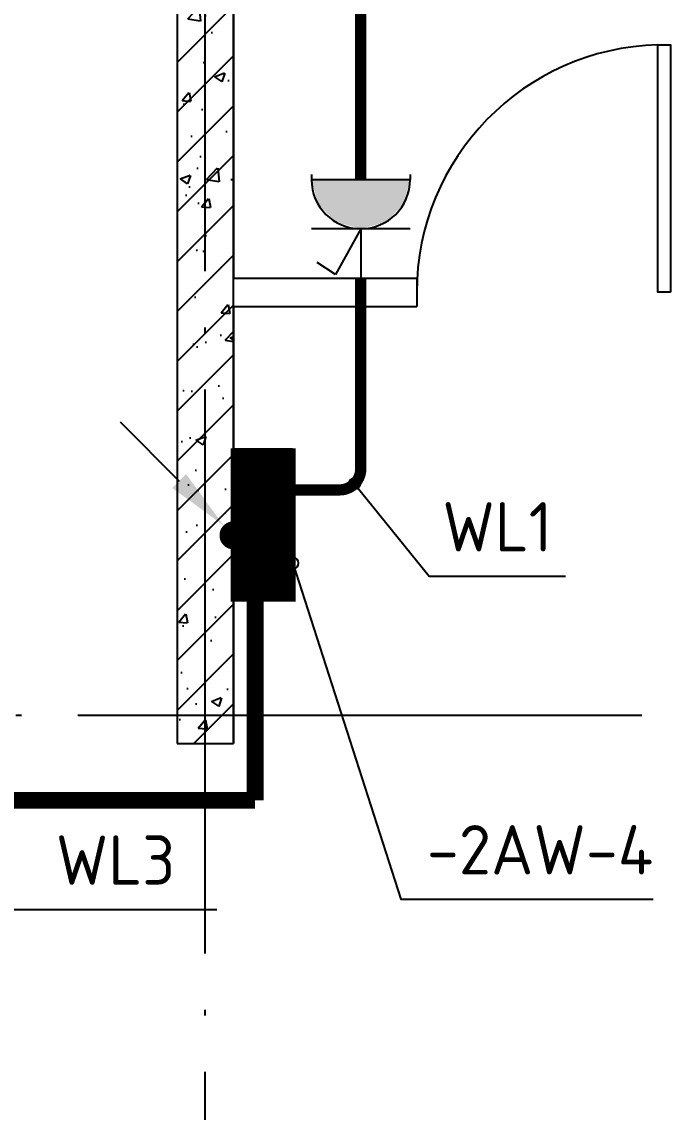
# Model space of a CAD drawing. Extents: x 1129508 to 1196731, y 2982646 to 3009272.
# Drawn here: x 1165518 to 1167796, y 2994105 to 2997972 of the extents above; entities that cross this region are included whole.
import ezdxf
from ezdxf.enums import TextEntityAlignment as Align

# ---------------------------------------------------------------- set-up
doc = ezdxf.new("R2010")
doc.units = 0
doc.header["$LTSCALE"] = 1000
doc.linetypes.add('DOTE', pattern=[2.42, 2, -0.2, 0.02, -0.2])
for name, color, linetype in [('COLUMN', 2, 'Continuous'), ('DIM-照明', 7, 'Continuous'), ('DIM-箱柜', 7, 'Continuous'), ('DOTE', 8, 'DOTE'), ('EQUIP-插座', 3, 'Continuous'), ('EQUIP-箱柜', 3, 'Continuous'), ('LWIRE', 4, 'Continuous'), ('PUB_HATCH', 8, 'Continuous'), ('WALL', 2, 'Continuous'), ('WINDOW', 4, 'Continuous'), ('WIRE-照明', 1, 'Continuous')]:
    doc.layers.add(name, color=color, linetype=linetype)
doc.styles.add('_TEL_DIM', font='SIMPLEX', dxfattribs={"width": 0.8, "height": 3.5, "bigfont": 'HZTXT'})
doc.styles.add('CADReader_TextStyle', font='tssdeng.shx', dxfattribs={"height": 0.2, "bigfont": 'gbcbig.shx'})
doc.styles.get("Standard").update_dxf_attribs({"font": 'simplex.shx', "bigfont": 'gbcbig.shx'})

# ---------------------------------------------------------------- blocks, each defined once
blk = doc.blocks.new('21325465')
at = {"layer": 'DOTE'}
for p, q in [((6306113.1, 288052.6), (6306113.1, 305078.5)), ((6274200.9, 296157.8), (6331824.5, 296157.8))]:
    blk.add_line(p, q, dxfattribs=at)
blk = doc.blocks.new('SIPIN1-1-1')
at = {"layer": 'PUB_HATCH'}
h = blk.add_hatch(dxfattribs=at)
h.set_pattern_fill('钢筋混凝土', color=256, scale=50, style=0, pattern_type=2)
h.set_pattern_definition([(45, (0, 0), (-88.3883476, 88.3883476), []), (50, (0, 0), (358.63009, -31.376067), [37.5, -412.5]), (355, (0, 0), (-69.375667, 376.096067), [30, -330]), (100.4514, (29.9, -2.6), (289.25469, 344.71977), [31.870095, -350.571056]), (46.1842, (0, 100), (533.620524, -82.75951), [56.25, -618.75]), (96.6356, (44.47, 93.1), (467.33135, 487.05894), [47.80514, -525.8565]), (351.1842, (0, 100), (467.33097, 487.0593), [45, -495]), (21, (50, 75), (298.453526, -201.309445), [37.5, -412.5]), (326, (50, 75), (121.657666, 362.57502), [30, -330]), (71.4514, (74.87, 58.22), (420.111314, 161.26525), [31.870095, -350.571056]), (37.5, (0, 0), (6.0799277, 166.446927), [0, -326, 0, -335, 0, -331.25]), (7.5, (0, 0), (131.534769, 197.205856), [0, -191, 0, -318.5, 0, -126.25]), (-32.5, (-111.5, 0), (266.911218, -11.277436), [0, -125, 0, -390, 0, -517.5]), (-42.5, (-161.5, 0), (291.593085, 50.052491), [0, -162.5, 0, -259, 0, -367.5])])
h.paths.add_polyline_path([(-264822.7, 2633336.1), (-264272.7, 2633336.1), (-264272.7, 2629986.1), (-264072.7, 2629986.1), (-264072.7, 2634536.1), (-262822.7, 2634536.1), (-262822.7, 2634786.1), (-264322.7, 2634786.1), (-264322.7, 2633586.1), (-264822.7, 2633586.1)], flags=0)
at = {"layer": 'COLUMN'}
for points in [[(-264072.7, 2629986.1), (-264072.7, 2634536.1)], [(-264272.7, 2633336.1), (-264272.7, 2629986.1)], [(-264272.7, 2629986.1), (-264072.7, 2629986.1)]]:
    blk.add_lwpolyline(points, dxfattribs=at)
at = {"layer": 'WALL'}
for points in [[(-264072.6, 2633336.1), (-264072.7, 2631636.1)], [(-264072.7, 2631636.1), (-264072.7, 2631636.1)], [(-264072.7, 2631536.1), (-264072.7, 2629986.1)], [(-264072.7, 2629986.1), (-264072.7, 2629986.1)]]:
    blk.add_lwpolyline(points, dxfattribs=at)
at = {"layer": 'WALL', "color": 30}
for points in [[(-264072.7, 2631636.1), (-263422.7, 2631636.1)], [(-263422.7, 2631636.1), (-263422.7, 2631536.1)], [(-264072.7, 2631536.1), (-263422.7, 2631536.1)]]:
    blk.add_lwpolyline(points, dxfattribs=at)
at = {"layer": 'WINDOW', "linetype": 'Continuous'}
blk.add_lwpolyline([(-262522.7, 2631586.1), (-262567.7, 2631586.1), (-262567.7, 2632463.6), (-262522.7, 2632463.6), (-262522.7, 2631586.1)], dxfattribs=at)
blk.add_arc((-262545.2, 2631586.1), 877.5, 91.4693, 180, dxfattribs=at)
at = {"layer": 'DOTE'}
blk.add_blockref('21325465', (-6570285.7, 2333928.3), dxfattribs=at)
blk = doc.blocks.new('$equip_U$00000132(PC-202208021735)')
for p, q in [((-0.5, 1.05), (-0.5, 1)), ((-0.5, 1), (0.5, 1)), ((0.5, 1.05), (0.5, 1)), ((0.5, 0.5), (-0.5, 0.5)), ((0, 0.5), (-0.255, 0.037)), ((0, 0.5), (0, 0)), ((-0.255, 0.037), (-0.441, 0.158))]:
    blk.add_line(p, q)
blk.add_arc((0, 1), 0.5, 180, 0)
for points in [[(0.433, 0.75), (-0.433, 0.75), (0.5, 1), (-0.5, 1)], [(0.25, 0.567), (-0.25, 0.567), (0.433, 0.75), (-0.433, 0.75)], [(0, 0.5), (0, 0.5), (0.25, 0.567), (-0.25, 0.567)]]:
    blk.add_solid(points)
at = {"color": 7, "style": '_TEL_DIM', "flags": 1}
for tag in ['A', 'REMARK']:
    blk.add_attdef(tag, text='', height=0.0000286, dxfattribs=at).set_placement((0, 0), align=Align.MIDDLE_CENTER)
blk = doc.blocks.new('*X6')
at = {"color": 0}
for p, q in [((-250, 32.8), (-82.8, 200)), ((-250, 68.2), (-118.2, 200)), ((-250, 103.6), (-153.6, 200)), ((-250, 138.9), (-188.9, 200)), ((-250, 174.3), (-224.3, 200)), ((-247.5, 0), (-47.5, 200)), ((-212.1, 0), (-12.1, 200)), ((-176.8, 0), (23.2, 200)), ((-141.4, 0), (58.6, 200)), ((-106.1, 0), (93.9, 200)), ((-70.7, 0), (129.3, 200)), ((-35.4, 0), (164.6, 200)), ((0, 0), (200, 200)), ((35.4, 0), (235.4, 200)), ((70.7, 0), (250, 179.3)), ((106.1, 0), (250, 143.9)), ((141.4, 0), (250, 108.6)), ((176.8, 0), (250, 73.2)), ((212.1, 0), (250, 37.9)), ((247.5, 0), (250, 2.5))]:
    blk.add_line(p, q, dxfattribs=at)
blk = doc.blocks.new('$equip$00002943')
for p, q in [((-0.75, 0.6), (-0.75, 0)), ((0.75, 0.6), (-0.75, 0.6)), ((0.75, 0), (0.75, 0.6)), ((-0.75, 0), (0.75, 0))]:
    blk.add_line(p, q)
for points, const_width in [([(-0.75, 0.3), (0.75, 0.3)], 0.6), ([(-0.75, 0.6), (-0.75, 0), (0.75, 0), (0.75, 0.6), (-0.75, 0.6), (-0.75, 0)], 0.0571)]:
    blk.add_lwpolyline(points, dxfattribs=dict(const_width=const_width))
for p in [(0, 0.6), (-0.75, 0.3), (0.75, 0.3), (0, 0)]:
    blk.add_point(p)
at = {"xscale": 0.00300000000061118, "yscale": 0.00300000000061118, "zscale": 0.00300000000061118}
blk.add_blockref('*X6', (0, 0), dxfattribs=at)
at = {"color": 7, "style": '_TEL_DIM', "flags": 1}
for tag in ['A', 'REMARK']:
    blk.add_attdef(tag, text='', height=0.00002, dxfattribs=at).set_placement((0, 0), align=Align.MIDDLE_CENTER)
blk = doc.blocks.new('$TelecSys$00000078')
for p, q in [((1.15, 1.15), (0.55, 0.55)), ((0.104, 0.104), (0.104, 0.104)), ((-0.104, -0.104), (-0.104, -0.104))]:
    blk.add_line(p, q)
at = {"const_width": 0.142}
blk.add_lwpolyline([(-0.071, 0, 1), (0.071, 0, 1)], format="xyb", close=True, dxfattribs=at)
blk.add_solid([(0.62, 0.48), (0.48, 0.62), (0.1, 0.1)])
at = {"width": 0.8, "flags": 9}
blk.add_attdef('A', (0, 0), '', height=0.00002, dxfattribs=at)

msp = doc.modelspace()

# ---------------------------------------------------------------- linework, layer by layer
at = {"layer": 'DIM-照明', "linetype": 'Continuous'}
for points in [[(1166697.9, 2996334.3), (1166962, 2996006.5), (1167446.2, 2996006.5)], [(1165130.9, 2995211.3), (1165490.5, 2994824.5), (1166209.8, 2994824.5)]]:
    msp.add_lwpolyline(points, dxfattribs=at)
msp.add_circle((1166697.9, 2996334.3), 20, dxfattribs=at)
at = {"layer": 'DIM-箱柜', "linetype": 'Continuous'}
msp.add_lwpolyline([(1166478.4, 2996052.5), (1166862.4, 2994861), (1167757.1, 2994861)], dxfattribs=at)
msp.add_circle((1166478.4, 2996052.5), 20, dxfattribs=at)
at = {"layer": 'WIRE-照明', "const_width": 40}
for points in [[(1166719.9, 2997413.2), (1166719.9, 2998438.2, -0.414214), (1166794.9, 2998513.2), (1166868.4, 2998513.2)], [(1166478.4, 2996312.3), (1166644.9, 2996312.3, 0.414214), (1166719.9, 2996387.3), (1166719.9, 2997063.2)]]:
    msp.add_lwpolyline(points, format="xyb", dxfattribs=at)
at = {"layer": 'WIRE-照明', "color": 4, "const_width": 60}
for points in [[(1166345.3, 2995925.7), (1166345.3, 2995211.3)], [(1165401.2, 2995211.3), (1166345.3, 2995211.3)]]:
    msp.add_lwpolyline(points, dxfattribs=at)

# ---------------------------------------------------------------- block references
msp.add_blockref('SIPIN1-1-1', (1430341.1, 365427.2))
at = {"layer": 'EQUIP-插座', "xscale": 350, "yscale": 350, "zscale": 350}
msp.add_blockref('$equip_U$00000132(PC-202208021735)', (1166719.9, 2997063.2), dxfattribs=at)
at = {"layer": 'EQUIP-箱柜', "xscale": 350, "yscale": 350, "zscale": 350, "rotation": 270.0000000059035}
msp.add_blockref('$equip$00002943', (1166268.4, 2996188.2), dxfattribs=at)
at = {"layer": 'LWIRE', "xscale": -350, "yscale": 350, "zscale": 350, "rotation": 359.9999999998013}
msp.add_blockref('$TelecSys$00000078', (1166268.5, 2996151.1), dxfattribs=at)

# ---------------------------------------------------------------- texts
at = {"layer": 'DIM-照明', "style": 'CADReader_TextStyle'}
for s, p in [('WL1', (1167204.1, 2996269)), ('WL3', (1165850.1, 2995087))]:
    msp.add_text(s, height=175, dxfattribs=at).set_placement(p, align=Align.TOP_CENTER)
at = {"layer": 'DIM-箱柜', "style": 'CADReader_TextStyle'}
msp.add_text('-2AW-4', height=175, dxfattribs=at).set_placement((1167757.1, 2995123.5), align=Align.TOP_RIGHT)

doc.saveas('drawing.dxf')
